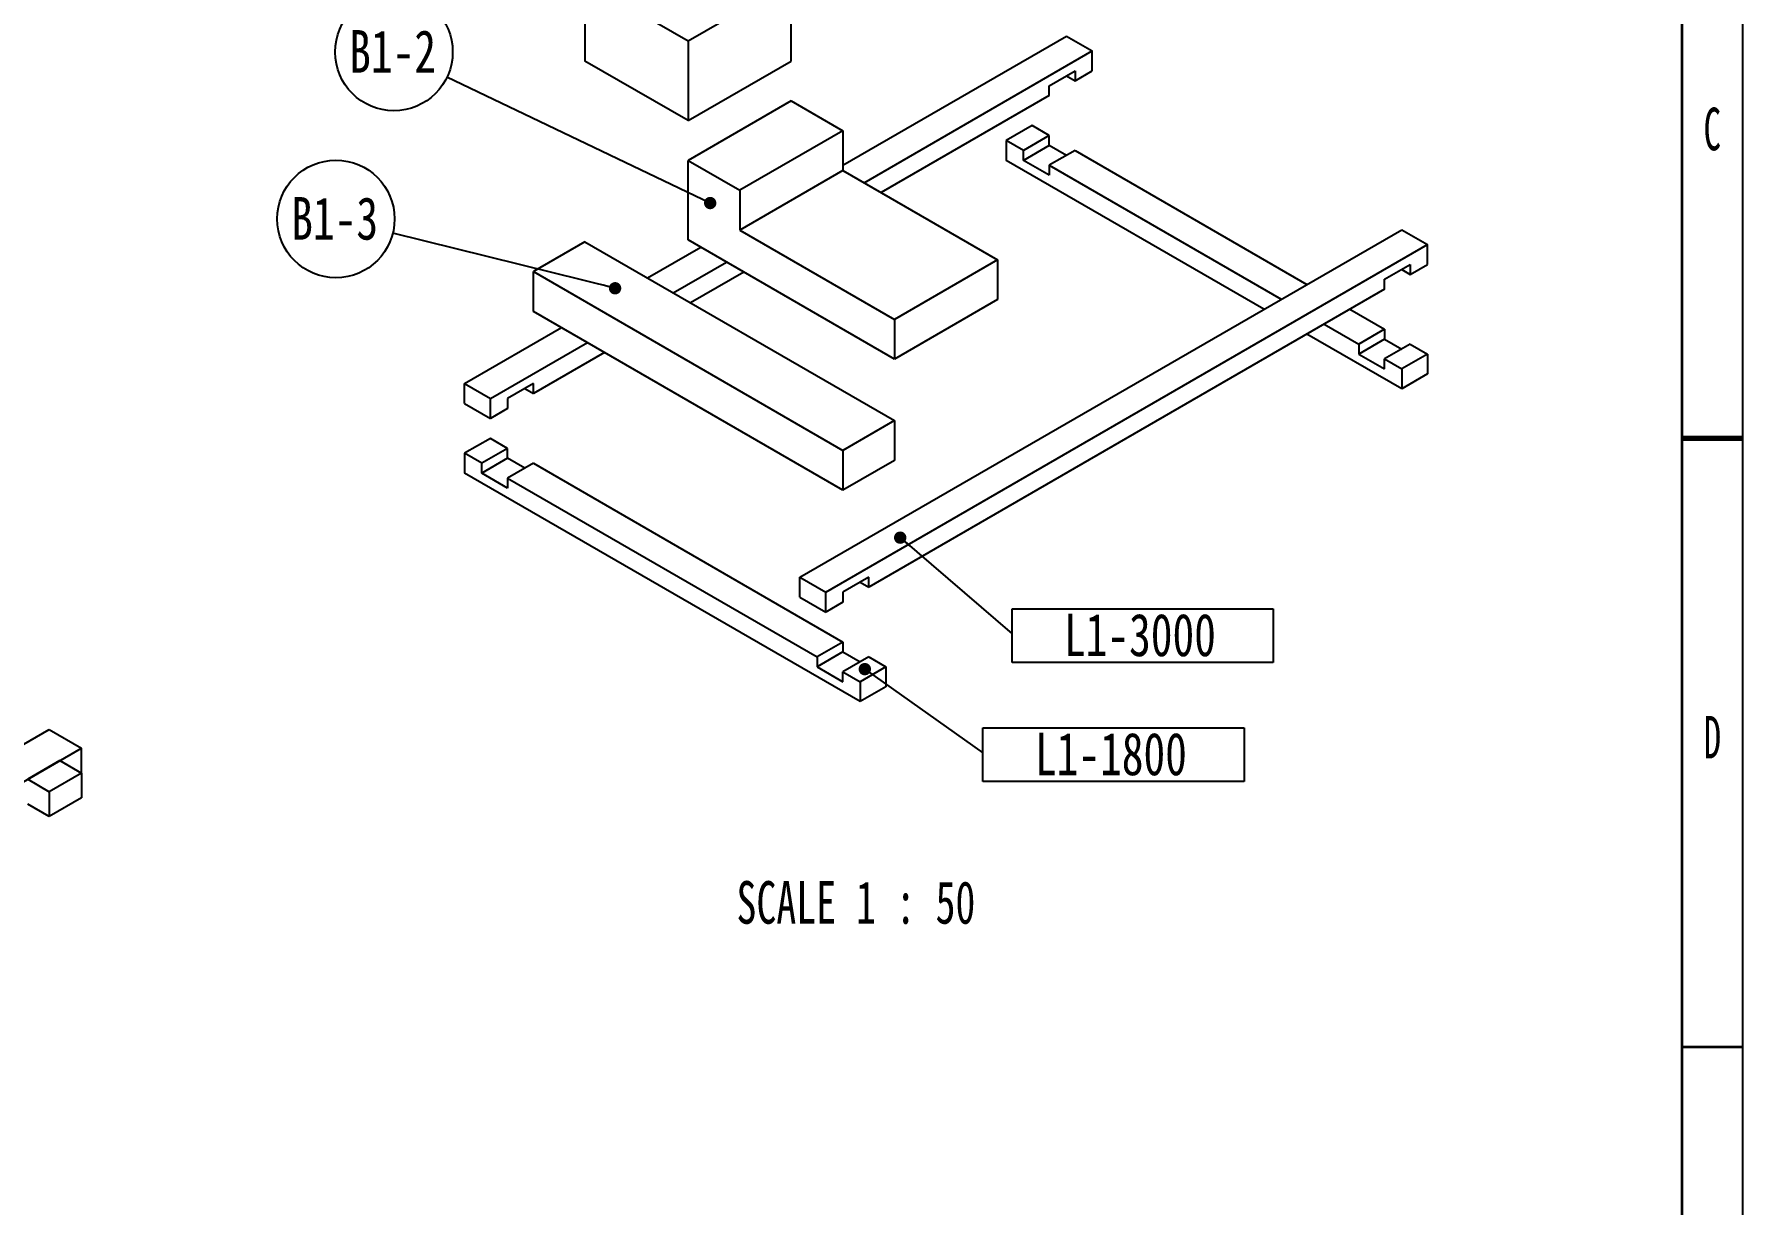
# Model space of a CAD drawing. Header units: millimetres. Extents: x 0 to 420, y 0 to 297.
# Drawn here: x 274.5 to 415, y 85.5 to 181.7 of the extents above; entities that cross this region are included whole.
import ezdxf

# ---------------------------------------------------------------- set-up
doc = ezdxf.new("R2010")
doc.units = ezdxf.units.MM
for name, color, linetype in [('ANNOTATION', 150, 'Continuous'), ('BORDER', 7, 'Continuous'), ('MODELS', 7, 'Continuous')]:
    doc.layers.add(name, color=color, linetype=linetype)
doc.styles.add('SLDTEXTSTYLE0', font='TXT', dxfattribs={"width": 0.605})
doc.styles.add('SLDTEXTSTYLE1', font='TXT', dxfattribs={"width": 0.75})
doc.styles.add('SLDTEXTSTYLE7', font='TXT', dxfattribs={"width": 0.6875})
doc.dimstyles.new('SLDDIMSTYLE0', dxfattribs={"dimtxt": 0.18, "dimasz": 1.016, "dimexe": 0, "dimexo": 0.0625, "dimgap": 0, "dimtad": 0, "dimtih": 1, "dimtoh": 1, "dimdec": 0, "dimrnd": 1e-09, "dimzin": 0, "dimdsep": 46, "dimtxsty": 'Standard', "dimblk1": 'DOT', "dimblk2": 'DOT', "dimsah": 1, "dimcen": 0.09, "dimadec": 0, "dimazin": 0, "dimtfac": 1.016, "dimtdec": 0, "dimtofl": 0, "dimtmove": 0, "dimatfit": 3, "dimldrblk": 'DOT', "dimfxl": 1, "dimfrac": 2, "dimtolj": 1, "dimtzin": 0, "dimarcsym": 0})

# ---------------------------------------------------------------- blocks, each defined once
blk = doc.blocks.new('SW_NOTE_0_16')
at = {"layer": 'ANNOTATION', "color": 0}
blk.add_circle((-4.69, 1.16), 4.83, dxfattribs=at)
at = {"layer": 'ANNOTATION', "color": 0, "insert": (-4.79, 2.96), "char_height": 3.5, "attachment_point": 2, "style": 'SLDTEXTSTYLE1'}
blk.add_mtext('B1-3', dxfattribs=at)
blk = doc.blocks.new('_Dot')
at = {"color": 0, "linetype": 'ByBlock', "lineweight": -2}
blk.add_line((-0.5, 0), (-1, 0), dxfattribs=at)
at = {"color": 0, "linetype": 'ByBlock', "const_width": 0.5}
blk.add_lwpolyline([(-0.25, 0, 1), (0.25, 0, 1)], format="xyb", close=True, dxfattribs=at)
blk = doc.blocks.new('SW_NOTE_0_18')
at = {"layer": 'ANNOTATION', "color": 0}
blk.add_circle((-4.36, 2.08), 4.83, dxfattribs=at)
at = {"layer": 'ANNOTATION', "color": 0, "insert": (-4.47, 3.88), "char_height": 3.5, "attachment_point": 2, "style": 'SLDTEXTSTYLE1'}
blk.add_mtext('B1-2', dxfattribs=at)
blk = doc.blocks.new('SW_NOTE_0_25')
at = {"layer": 'ANNOTATION', "color": 0}
for p, q in [((0, -2.35), (0, 2.06)), ((0, 2.06), (21.48, 2.06)), ((21.48, 2.06), (21.48, -2.35)), ((21.48, -2.35), (0, -2.35))]:
    blk.add_line(p, q, dxfattribs=at)
at = {"layer": 'ANNOTATION', "color": 0, "insert": (10.52, 1.66), "char_height": 3.5, "attachment_point": 2, "style": 'SLDTEXTSTYLE1'}
blk.add_mtext('L1-1800', dxfattribs=at)
blk = doc.blocks.new('SW_NOTE_0_26')
at = {"layer": 'ANNOTATION', "color": 0}
for p, q in [((0, -2.35), (0, 2.06)), ((0, 2.06), (21.48, 2.06)), ((21.48, 2.06), (21.48, -2.35)), ((21.48, -2.35), (0, -2.35))]:
    blk.add_line(p, q, dxfattribs=at)
at = {"layer": 'ANNOTATION', "color": 0, "insert": (10.52, 1.66), "char_height": 3.5, "attachment_point": 2, "style": 'SLDTEXTSTYLE1'}
blk.add_mtext('L1-3000', dxfattribs=at)

msp = doc.modelspace()

# ---------------------------------------------------------------- linework, layer by layer
at = {"color": 7, "linetype": 'Continuous', "lineweight": 25}
for p, q in [((336.740827, 179.542285), (336.740827, 189.340775)), ((328.255546, 181.176163), (319.770264, 186.074612)), ((319.770264, 186.074612), (319.770264, 179.542285)), ((332.498186, 183.625388), (328.255546, 181.176163)), ((340.983468, 170.985537), (359.368244, 181.598842)), ((359.368244, 181.598842), (361.489564, 180.37423)), ((328.255546, 181.176163), (328.255546, 174.643837)), ((342.72613, 169.54233), (361.489564, 180.37423)), ((361.489564, 178.741149), (361.489564, 180.37423)), ((328.255546, 174.643837), (319.770264, 179.542285)), ((328.255546, 174.643837), (336.740827, 179.542285)), ((357.95403, 177.516669), (360.075351, 178.741281)), ((360.075351, 178.741281), (360.075351, 177.92474)), ((360.075351, 177.92474), (361.489564, 178.741149)), ((357.95403, 176.700128), (357.95403, 177.516669)), ((359.368129, 178.333011), (360.075351, 177.92474)), ((336.740827, 176.263735), (328.255546, 171.365287)), ((336.740827, 176.263735), (340.983468, 173.814511)), ((357.95403, 176.700128), (344.140574, 168.725789)), ((340.983468, 173.814511), (332.498186, 168.916062)), ((340.983468, 173.814511), (340.983468, 170.548348)), ((356.539817, 174.234291), (354.418496, 173.009679)), ((354.418496, 173.009679), (354.418496, 171.376597)), ((355.83271, 172.193271), (354.418496, 173.009679)), ((357.95403, 173.417883), (355.83271, 172.193271)), ((357.95403, 173.417883), (356.539817, 174.234291)), ((357.95403, 172.601342), (357.95403, 173.417883)), ((357.95403, 172.601342), (355.83271, 171.37673)), ((355.83271, 171.37673), (355.83271, 172.193271)), ((359.368129, 171.785), (357.95403, 172.601342)), ((360.075351, 172.193271), (357.95403, 170.968658)), ((360.075351, 172.193271), (379.152615, 161.1802)), ((328.255546, 171.365287), (332.498186, 168.916062)), ((328.255546, 164.83296), (328.255546, 171.365287)), ((340.983468, 170.548348), (332.498186, 165.649899)), ((340.983468, 170.548348), (353.71139, 163.200675)), ((375.616851, 159.139047), (354.418496, 171.376597)), ((357.95403, 170.152118), (355.83271, 171.37673)), ((357.95403, 170.968658), (357.95403, 170.152118)), ((357.95403, 170.968658), (377.031295, 159.955588)), ((332.498186, 168.916062), (332.498186, 165.649899)), ((319.770264, 164.678119), (315.527624, 162.228894)), ((319.770264, 164.678119), (345.226108, 149.982773)), ((345.226108, 155.036063), (328.255546, 164.83296)), ((332.498186, 165.649899), (345.226108, 158.302226)), ((337.447934, 137.1046), (386.945408, 165.678884)), ((339.569254, 135.879988), (389.066729, 164.454272)), ((386.945408, 165.678884), (389.066729, 164.454272)), ((389.066729, 162.82119), (389.066729, 164.454272)), ((324.913889, 161.708767), (329.290642, 164.235412)), ((353.71139, 163.200675), (345.226108, 158.302226)), ((353.71139, 163.200675), (353.71139, 159.934512)), ((315.527624, 158.962731), (315.527624, 162.228894)), ((315.527624, 162.228894), (340.983468, 147.533548)), ((327.03521, 160.484155), (331.411962, 163.0108)), ((332.826405, 162.194259), (328.449653, 159.667614)), ((385.531195, 161.596711), (387.652515, 162.821323)), ((386.945293, 162.413053), (387.652515, 162.004782)), ((387.652515, 162.821323), (387.652515, 162.004782)), ((387.652515, 162.004782), (389.066729, 162.82119)), ((385.531195, 160.78017), (343.104788, 136.287927)), ((385.531195, 160.78017), (385.531195, 161.596711)), ((340.983468, 144.267385), (315.527624, 158.962731)), ((353.71139, 159.934512), (345.226108, 155.036063)), ((382.688379, 159.139047), (385.531195, 157.497925)), ((309.870769, 153.024558), (317.842362, 157.626461)), ((345.226108, 158.302226), (345.226108, 155.036063)), ((380.567059, 157.914435), (383.409875, 156.273312)), ((385.531195, 157.497925), (383.409875, 156.273312)), ((385.531195, 157.497925), (385.531195, 156.681384)), ((311.99209, 151.799946), (319.963682, 156.401849)), ((386.945408, 152.599211), (379.152615, 157.097894)), ((385.531195, 156.681384), (383.409875, 155.456772)), ((383.409875, 156.273312), (383.409875, 155.456772)), ((385.531195, 156.681384), (386.945293, 155.865042)), ((387.652515, 156.273312), (385.531195, 155.0487)), ((387.652515, 156.273312), (389.066729, 155.456904)), ((321.378126, 155.585308), (315.527624, 152.207885)), ((383.409875, 155.456772), (385.531195, 154.232159)), ((385.531195, 155.0487), (386.945408, 154.232292)), ((385.531195, 154.232159), (385.531195, 155.0487)), ((389.066729, 155.456904), (386.945408, 154.232292)), ((389.066729, 155.456904), (389.066729, 153.823823)), ((386.945408, 154.232292), (386.945408, 152.599211)), ((389.066729, 153.823823), (386.945408, 152.599211)), ((309.870769, 153.024558), (311.99209, 151.799946)), ((309.870769, 151.391477), (309.870769, 153.024558)), ((311.99209, 150.166865), (311.99209, 151.799946)), ((315.527624, 153.024426), (313.406303, 151.799814)), ((313.406303, 151.799814), (313.406303, 150.983273)), ((314.820402, 152.616155), (315.527624, 152.207885)), ((315.527624, 152.207885), (315.527624, 153.024426)), ((309.870769, 151.391477), (311.99209, 150.166865)), ((313.406303, 150.983273), (311.99209, 150.166865)), ((345.226108, 149.982773), (340.983468, 147.533548)), ((345.226108, 149.982773), (345.226108, 146.716609)), ((311.99209, 148.517435), (309.870769, 147.292823)), ((313.406303, 147.701027), (311.284983, 146.476415)), ((313.406303, 147.701027), (311.99209, 148.517435)), ((313.406303, 146.884486), (313.406303, 147.701027)), ((309.870769, 147.292823), (309.870769, 145.659742)), ((311.284983, 146.476415), (309.870769, 147.292823)), ((313.406303, 146.884486), (311.284983, 145.659874)), ((311.284983, 145.659874), (311.284983, 146.476415)), ((314.820402, 146.068145), (313.406303, 146.884486)), ((315.527624, 146.476415), (313.406303, 145.251803)), ((315.527624, 146.476415), (340.983468, 131.781069)), ((340.983468, 147.533548), (340.983468, 144.267385)), ((345.226108, 146.716609), (340.983468, 144.267385)), ((342.397681, 126.882355), (309.870769, 145.659742)), ((313.406303, 144.435262), (311.284983, 145.659874)), ((313.406303, 145.251803), (313.406303, 144.435262)), ((313.406303, 145.251803), (338.862147, 130.556457)), ((337.447934, 137.1046), (339.569254, 135.879988)), ((337.447934, 135.471519), (337.447934, 137.1046)), ((343.104788, 137.104468), (340.983468, 135.879855)), ((342.397566, 136.696197), (343.104788, 136.287927)), ((343.104788, 136.287927), (343.104788, 137.104468)), ((337.447934, 135.471519), (339.569254, 134.246906)), ((339.569254, 134.246906), (339.569254, 135.879988)), ((340.983468, 135.063315), (339.569254, 134.246906)), ((340.983468, 135.879855), (340.983468, 135.063315)), ((340.983468, 131.781069), (338.862147, 130.556457)), ((340.983468, 130.964528), (338.862147, 129.739916)), ((340.983468, 131.781069), (340.983468, 130.964528)), ((340.983468, 130.964528), (342.397566, 130.148187)), ((338.862147, 130.556457), (338.862147, 129.739916)), ((338.862147, 129.739916), (340.983468, 128.515304)), ((343.104788, 130.556457), (340.983468, 129.331845)), ((340.983468, 128.515304), (340.983468, 129.331845)), ((340.983468, 129.331845), (342.397681, 128.515437)), ((344.519002, 129.740049), (342.397681, 128.515437)), ((343.104788, 130.556457), (344.519002, 129.740049)), ((344.519002, 129.740049), (344.519002, 128.106967)), ((342.397681, 128.515437), (342.397681, 126.882355)), ((344.519002, 128.106967), (342.397681, 126.882355)), ((213.830876, 88.862458), (275.70272, 124.580313)), ((275.70272, 124.580313), (278.35437, 123.049548)), ((216.482527, 87.331693), (278.35437, 123.049548)), ((278.35437, 121.008527), (278.35437, 123.049548)), ((276.586603, 122.029037), (273.934953, 120.498272)), ((278.35437, 121.008527), (275.70272, 119.477762)), ((276.586603, 122.029037), (278.35437, 121.008527)), ((278.35437, 121.008527), (278.35437, 118.967175)), ((273.934953, 120.498272), (275.70272, 119.477762)), ((275.70272, 119.477762), (275.70272, 117.43641)), ((275.70272, 117.43641), (273.934953, 118.45692)), ((278.35437, 118.967175), (275.70272, 117.43641))]:
    msp.add_line(p, q, dxfattribs=at)
at = {"layer": 'BORDER', "linetype": 'Continuous', "lineweight": 25}
msp.add_line((415, 5), (415, 292), dxfattribs=at)
at = {"layer": 'BORDER', "linetype": 'Continuous', "lineweight": 35}
for p, q in [((410, 10), (410, 287)), ((410, 98.5), (415, 98.5))]:
    msp.add_line(p, q, dxfattribs=at)
at = {"layer": 'BORDER', "linetype": 'Continuous', "lineweight": 70}
msp.add_line((415, 148.5), (410, 148.5), dxfattribs=at)

# ---------------------------------------------------------------- block references
at = {"layer": 'ANNOTATION'}
for name, p in [('SW_NOTE_0_18', (308.415969, 178.204991)), ('SW_NOTE_0_16', (303.971575, 165.398587)), ('SW_NOTE_0_26', (354.892601, 132.458234)), ('SW_NOTE_0_25', (352.505967, 122.673031))]:
    msp.add_blockref(name, p, dxfattribs=at)

# ---------------------------------------------------------------- texts
at = {"layer": 'BORDER', "color": 7, "char_height": 3.5, "attachment_point": 2, "style": 'SLDTEXTSTYLE0'}
for s, insert in [('C', (412.486632, 175.708263)), ('D', (412.499089, 125.708263))]:
    msp.add_mtext(s, dxfattribs=dict(at, insert=insert))
at = {"layer": 'MODELS', "insert": (342.054973, 112.123548), "char_height": 3.5, "attachment_point": 2, "style": 'SLDTEXTSTYLE7'}
msp.add_mtext('SCALE 1 : 50', dxfattribs=at)

# ---------------------------------------------------------------- leaders
at = {"layer": 'ANNOTATION'}
for points in [[(330.067345, 167.867766), (308.415969, 178.204991)], [(322.244749, 160.860024), (303.971575, 165.398587)], [(345.695165, 140.359288), (354.892601, 132.458234)], [(342.785155, 129.550679), (352.505967, 122.673031)]]:
    msp.add_leader(points, dimstyle='SLDDIMSTYLE0', dxfattribs=at)

doc.saveas('drawing.dxf')
